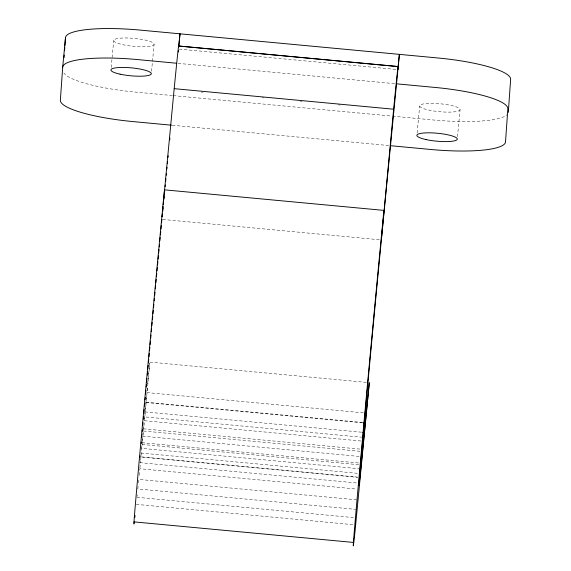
<?xml version="1.0" encoding="UTF-8"?>
<svg xmlns="http://www.w3.org/2000/svg" width="571" height="571" viewBox="0 0 571 571"><rect width="100%" height="100%" fill="white"/><g stroke="black" fill="none" stroke-linecap="round" stroke-linejoin="round"><path stroke-width="0.43" stroke-dasharray="2.85 2.14" d="M149.795 363.22L144.92 416.052M111.174 67.506L113.715 40.634M151.543 71.282L154.084 44.41A20.292 3.976 5.4 0 0 124.813 37.964A20.292 3.976 5.4 0 0 122.844 44.688A20.292 3.976 5.4 0 0 154.084 44.41M147.032 390.821L147.446 386.46M417.137 132.893L419.678 106.02M457.507 136.676L460.048 109.803A20.292 3.976 5.4 0 0 430.777 103.351A20.292 3.976 5.4 0 0 428.807 110.075A20.292 3.976 5.4 0 0 460.048 109.803M147.689 383.898L149.695 363.441M360.936 441.012L144.149 420.706L146.626 395.061M141.13 455.373L144.841 416.916L361.621 437.215M143.435 428L143.592 426.38M139.909 467.906L140.559 461.225M140.644 460.39L140.973 457.05L357.753 477.356M142.707 435.345L143.036 432.083M142.058 441.875L142.386 438.607M139.181 475.308L139.831 468.741L356.611 489.047M138.082 486.349L137.825 488.954L355.497 509.339M138.432 482.88L138.774 479.412L356.447 499.796M141.651 445.915L141.408 448.328L359.073 468.72M137.069 496.463L137.24 494.793M179.28 49.113L396.067 69.419M178.109 63.374L394.889 83.68M201.235 92.038L203.005 92.202M262.289 97.755L264.059 97.919M300.339 101.317L302.109 101.481M338.389 104.878L340.159 105.05M172.399 95.543L136.005 92.138A74.209 14.539 5.4 0 1 63.895 73.059M173.291 95.628L391.67 116.077M392.555 116.163L433.389 119.989A74.209 14.539 5.4 0 0 507.234 114.578M172.278 125.263L388.88 145.555M162.799 219.457L379.579 239.756M149.866 362.1L366.653 382.406M146.868 392.577L363.656 412.883M146.24 402.241L363.02 422.54M145.912 402.505L362.699 422.811M145.005 411.912L361.793 432.211M143.357 428.814L360.144 449.12M143.485 431.019L360.272 451.326M142.629 436.165L359.416 456.465M141.979 442.689L358.766 462.988M142.193 444.445L358.981 464.744M140.916 453.039L358.588 473.423M141.401 456.857L357.303 477.078M139.795 462.653L357.467 483.037M136.983 497.298L353.77 517.604M136.262 504.364L353.927 524.749"/><path stroke-width="0.86" d="M508.304 112.394L510.638 79.39A74.209 14.539 5.4 0 0 437.779 57.964L140.395 30.113A74.209 14.539 5.4 0 0 65.487 37.7L62.696 67.171L60.362 100.182A74.209 14.539 5.4 0 0 133.221 121.609L171.393 125.185M64.073 57.678L64.259 55.073M64.566 50.726L64.808 47.257M64.93 45.516L65.487 37.7M162.135 216.766L162.435 213.29M162.656 210.685L163.028 206.345M163.178 204.604L174.184 88.662A102.823 0.464 -84.6 0 1 178.537 47.015M381.349 239.927L393.626 109.211A102.823 0.464 -84.6 0 1 397.83 69.583L399.386 54.366L381.349 239.927A163.07 0.742 -84.6 0 0 364.919 415.795A163.07 0.742 -84.6 0 0 359.651 480.054L369.309 382.656L355.098 530.637A222.533 1.014 -84.6 0 1 360.444 461.696A222.533 1.014 -84.6 0 1 383.883 210.385L164.441 189.836A222.533 1.014 -84.6 0 0 143.107 417.829A222.533 1.014 -84.6 0 0 134.342 521.402M178.288 52.025L178.452 50.291M178.78 46.822L180.008 33.817L178.573 47.343M162.171 216.723L162.435 214.075M162.692 211.427L163.042 207.894M163.392 204.361L163.563 202.591M163.913 199.058L164.17 196.41M164.519 192.877L164.691 191.114M165.126 186.696L165.304 184.933M165.647 181.4L165.911 178.744M166.261 175.218L166.432 173.448M166.868 169.03L167.039 167.267M167.389 163.734L167.56 161.971M167.995 157.553L168.174 155.783M169.737 139.888L169.908 138.125M178.587 46.001L398.023 66.55L178.537 46.008M176.339 63.21L137.611 59.584A74.209 14.539 5.4 0 0 62.696 67.171M396.659 83.844L434.995 87.434A74.209 14.539 5.4 0 1 507.847 108.861L505.513 141.872A74.209 14.539 5.4 0 1 430.605 149.459L390.657 145.719M174.184 88.662L393.626 109.211M363.584 422.897L365.354 423.061M362.678 432.297L364.448 432.461M134.206 521.901L353.649 542.45M135.07 515.477A222.533 1.014 -84.6 0 1 134.877 517.183M140.081 457.314A163.07 0.742 -84.6 0 1 140.195 455.815M141.208 443.603A163.07 0.742 -84.6 0 1 141.344 441.947M141.729 437.529A163.07 0.742 -84.6 0 1 141.872 435.866M142.25 431.498A163.07 0.742 -84.6 0 1 142.415 429.663M142.786 425.381A163.07 0.742 -84.6 0 1 143.021 422.704M143.335 419.178A163.07 0.742 -84.6 0 1 143.571 416.58M143.885 413.026A163.07 0.742 -84.6 0 1 144.199 409.521M144.506 406.074A163.07 0.742 -84.6 0 1 144.741 403.433M145.063 399.914A163.07 0.742 -84.6 0 1 145.291 397.38M145.598 393.947A163.07 0.742 -84.6 0 1 145.919 390.45M146.219 387.081A163.07 0.742 -84.6 0 1 146.447 384.568M146.683 382.028A163.07 0.742 -84.6 0 1 146.99 378.602M147.311 375.126A163.07 0.742 -84.6 0 1 147.632 371.607M147.875 368.937A163.07 0.742 -84.6 0 1 148.203 365.354M148.439 362.813A163.07 0.742 -84.6 0 1 148.745 359.409M148.988 356.825A163.07 0.742 -84.6 0 1 149.302 353.363M149.545 350.758A163.07 0.742 -84.6 0 1 149.866 347.247M150.116 344.599A163.07 0.742 -84.6 0 1 150.444 341.051M150.68 338.432A163.07 0.742 -84.6 0 1 150.994 335.077M151.308 331.701A163.07 0.742 -84.6 0 1 151.622 328.311M151.857 325.763A163.07 0.742 -84.6 0 1 152.171 322.351M152.414 319.789A163.07 0.742 -84.6 0 1 152.735 316.355M152.971 313.786A163.07 0.742 -84.6 0 1 153.292 310.346M153.535 307.769A163.07 0.742 -84.6 0 1 153.856 304.322M154.177 300.874A163.07 0.742 -84.6 0 1 154.42 298.29M154.662 295.707A163.07 0.742 -84.6 0 1 154.984 292.259M155.312 288.819A163.07 0.742 -84.6 0 1 155.633 285.386M155.876 282.816A163.07 0.742 -84.6 0 1 156.197 279.39M156.44 276.828A163.07 0.742 -84.6 0 1 156.761 273.423M157.004 270.882A163.07 0.742 -84.6 0 1 157.318 267.499M157.56 264.973A163.07 0.742 -84.6 0 1 157.874 261.618M158.117 259.113A163.07 0.742 -84.6 0 1 158.438 255.68M158.695 253.032A163.07 0.742 -84.6 0 1 159.024 249.527M159.273 246.915A163.07 0.742 -84.6 0 1 159.523 244.324M159.851 240.883A163.07 0.742 -84.6 0 1 160.173 237.479M160.415 234.945A163.07 0.742 -84.6 0 1 160.736 231.598M160.993 228.935A163.07 0.742 -84.6 0 1 161.329 225.417M161.579 222.811A163.07 0.742 -84.6 0 1 161.914 219.371M426.016 139.552A20.292 3.976 5.4 0 0 457.264 139.274A20.292 3.976 5.4 0 0 427.986 132.822A20.292 3.976 5.4 0 0 426.016 139.552M120.053 74.159A20.292 3.976 5.4 0 0 151.301 73.887A20.292 3.976 5.4 0 0 122.023 67.435A20.292 3.976 5.4 0 0 120.053 74.159"/></g></svg>
